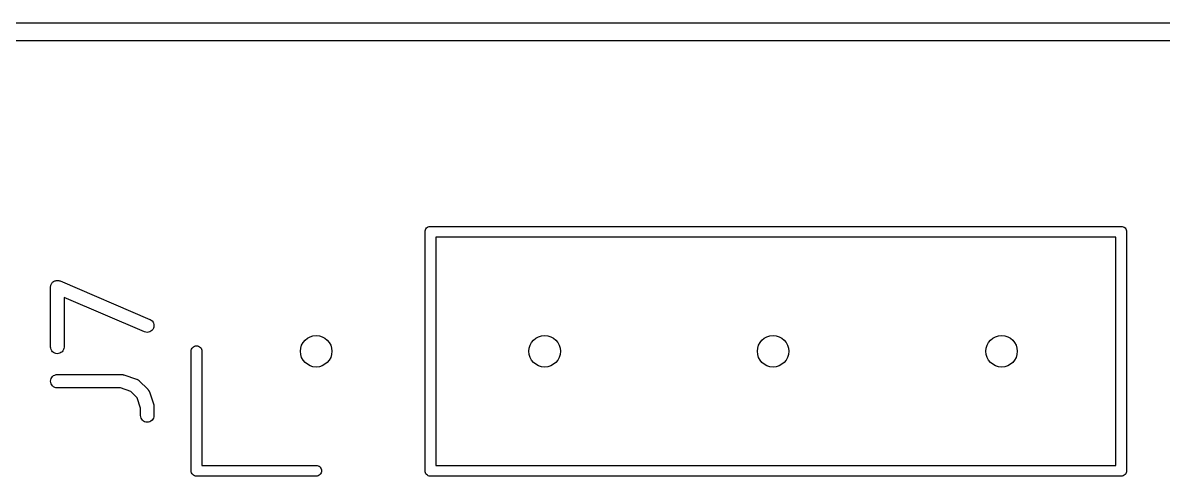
# Model space of a CAD drawing. Extents: x 17 to 176, y -177 to -9.
# Drawn here: x 113.07 to 125.75, y -14.09 to -9.04 of the extents above; entities that cross this region are included whole.
import ezdxf

# ---------------------------------------------------------------- set-up
doc = ezdxf.new("R2010")
doc.units = 0
doc.layers.add('BLACK', color=7, linetype='CONTINUOUS')

msp = doc.modelspace()

# ---------------------------------------------------------------- linework, layer by layer
at = {"layer": 'BLACK', "linetype": 'CONTINUOUS'}
for p, q in [((112.273, -9.044), (126.469, -9.044)), ((126.46, -9.244), (112.368, -9.244)), ((117.542, -11.37), (117.543, -11.3582)), ((117.542, -11.373), (117.542, -11.37)), ((117.542, -14.0271), (117.542, -11.373)), ((117.543, -11.3582), (117.546, -11.3469)), ((117.546, -11.3469), (117.552, -11.3365)), ((117.552, -11.3365), (117.559, -11.3274)), ((117.559, -11.3274), (117.569, -11.3199)), ((117.569, -11.3199), (117.579, -11.3143)), ((117.579, -11.3143), (117.59, -11.3109)), ((117.59, -11.3109), (117.599, -11.31)), ((117.599, -11.31), (117.602, -11.3097)), ((117.599, -11.31), (117.599, -11.31)), ((117.602, -11.3097), (117.605, -11.31)), ((117.605, -11.31), (125.279, -11.31)), ((125.279, -11.31), (125.282, -11.3097)), ((125.282, -11.3097), (125.285, -11.31)), ((125.285, -11.31), (125.294, -11.3109)), ((125.294, -11.3109), (125.305, -11.3143)), ((125.305, -11.3143), (125.315, -11.3199)), ((125.315, -11.3199), (125.325, -11.3274)), ((125.325, -11.3274), (125.332, -11.3365)), ((125.332, -11.3365), (125.338, -11.3469)), ((125.338, -11.3469), (125.341, -11.3582)), ((125.341, -11.3582), (125.342, -11.37)), ((125.342, -11.37), (125.342, -11.3729)), ((125.342, -11.3729), (125.342, -14.0271)), ((117.662, -11.43), (117.662, -13.97)), ((125.222, -11.43), (117.662, -11.43)), ((125.222, -13.97), (125.222, -11.43)), ((113.42, -11.9194), (113.426, -11.9162)), ((113.426, -11.9162), (113.427, -11.9161)), ((113.427, -11.916), (113.433, -11.9141)), ((113.427, -11.9161), (113.427, -11.916)), ((113.433, -11.9141), (113.44, -11.912)), ((113.44, -11.912), (113.441, -11.912)), ((113.441, -11.9119), (113.448, -11.9114)), ((113.441, -11.912), (113.441, -11.9119)), ((113.448, -11.9114), (113.455, -11.9107)), ((113.455, -11.9107), (113.455, -11.9107)), ((113.455, -11.9107), (113.463, -11.9115)), ((113.455, -11.9107), (113.455, -11.9107)), ((113.463, -11.9115), (113.469, -11.9122)), ((113.469, -11.9122), (113.47, -11.9123)), ((113.47, -11.9123), (113.47, -11.9124)), ((113.47, -11.9124), (113.477, -11.9145)), ((113.477, -11.9145), (113.483, -11.9166)), ((113.483, -11.9166), (113.484, -11.9167)), ((113.484, -11.9167), (113.484, -11.9168)), ((113.484, -11.9168), (114.484, -12.3453)), ((113.379, -11.9841), (113.38, -11.9771)), ((113.379, -11.9844), (113.379, -11.9841)), ((113.379, -11.9847), (113.379, -11.9844)), ((113.379, -11.9857), (113.379, -11.9847)), ((113.379, -12.6524), (113.379, -11.9857)), ((113.38, -11.9771), (113.381, -11.9701)), ((113.381, -11.9696), (113.383, -11.9629)), ((113.381, -11.9699), (113.381, -11.9696)), ((113.381, -11.9701), (113.381, -11.9699)), ((113.383, -11.9629), (113.385, -11.9562)), ((113.385, -11.9562), (113.386, -11.9559)), ((113.386, -11.9557), (113.389, -11.9496)), ((113.386, -11.9559), (113.386, -11.9557)), ((113.389, -11.9496), (113.392, -11.9433)), ((113.392, -11.9433), (113.393, -11.9431)), ((113.393, -11.9429), (113.397, -11.9375)), ((113.393, -11.9431), (113.393, -11.9429)), ((113.397, -11.9375), (113.402, -11.9321)), ((113.402, -11.9318), (113.408, -11.9273)), ((113.402, -11.932), (113.402, -11.9318)), ((113.402, -11.9321), (113.402, -11.932)), ((113.408, -11.9273), (113.413, -11.923)), ((113.413, -11.923), (113.414, -11.9228)), ((113.414, -11.9227), (113.42, -11.9194)), ((113.414, -11.9228), (113.414, -11.9227)), ((114.425, -12.4832), (113.529, -12.0995)), ((113.529, -12.0995), (113.529, -12.6524)), ((114.484, -12.3453), (114.485, -12.3458)), ((114.485, -12.3458), (114.498, -12.353)), ((114.498, -12.353), (114.509, -12.3626)), ((114.509, -12.3626), (114.518, -12.3741)), ((114.518, -12.3741), (114.524, -12.3872)), ((114.524, -12.3872), (114.528, -12.4013)), ((114.528, -12.4013), (114.529, -12.4159)), ((114.529, -12.4159), (114.528, -12.4304)), ((114.439, -12.4876), (114.425, -12.4832)), ((114.453, -12.4893), (114.439, -12.4876)), ((114.468, -12.4881), (114.453, -12.4893)), ((114.482, -12.484), (114.468, -12.4881)), ((114.495, -12.4773), (114.482, -12.484)), ((114.506, -12.4682), (114.495, -12.4773)), ((114.516, -12.4571), (114.506, -12.4682)), ((114.523, -12.4443), (114.516, -12.4571)), ((114.528, -12.4304), (114.523, -12.4443)), ((113.381, -12.6669), (113.379, -12.6524)), ((113.385, -12.681), (113.381, -12.6669)), ((113.528, -12.668), (113.523, -12.6819)), ((113.529, -12.6534), (113.528, -12.668)), ((113.529, -12.6524), (113.529, -12.6534)), ((114.943, -12.6882), (114.946, -12.6769)), ((114.946, -12.6769), (114.952, -12.6665)), ((114.952, -12.6665), (114.959, -12.6574)), ((114.959, -12.6574), (114.969, -12.6499)), ((114.969, -12.6499), (114.979, -12.6443)), ((114.979, -12.6443), (114.99, -12.6409)), ((114.99, -12.6409), (115.002, -12.6397)), ((115.002, -12.6397), (115.014, -12.6409)), ((115.014, -12.6409), (115.025, -12.6443)), ((115.025, -12.6443), (115.035, -12.6499)), ((115.035, -12.6499), (115.045, -12.6574)), ((115.045, -12.6574), (115.052, -12.6665)), ((115.052, -12.6665), (115.058, -12.6769)), ((115.058, -12.6769), (115.061, -12.6882)), ((113.392, -12.6939), (113.385, -12.681)), ((113.401, -12.7052), (113.392, -12.6939)), ((113.412, -12.7146), (113.401, -12.7052)), ((113.425, -12.7215), (113.412, -12.7146)), ((113.439, -12.7258), (113.425, -12.7215)), ((113.454, -12.7274), (113.439, -12.7258)), ((113.468, -12.7261), (113.454, -12.7274)), ((113.482, -12.7219), (113.468, -12.7261)), ((113.495, -12.7151), (113.482, -12.7219)), ((113.507, -12.706), (113.495, -12.7151)), ((113.516, -12.6948), (113.507, -12.706)), ((113.523, -12.6819), (113.516, -12.6948)), ((114.942, -12.6971), (114.943, -12.6882)), ((114.942, -14.0271), (114.942, -12.6971)), ((115.061, -12.6882), (115.062, -12.6971)), ((115.062, -12.6971), (115.062, -13.97)), ((113.379, -13.0328), (113.381, -13.0183)), ((113.381, -13.0474), (113.379, -13.0328)), ((113.381, -13.0183), (113.385, -13.0043)), ((113.385, -13.0614), (113.381, -13.0474)), ((113.385, -13.0043), (113.392, -12.9914)), ((113.392, -12.9914), (113.402, -12.9801)), ((113.402, -12.9801), (113.413, -12.9709)), ((113.413, -12.9709), (113.426, -12.964)), ((113.426, -12.964), (113.44, -12.9598)), ((113.44, -12.9598), (113.454, -12.9583)), ((113.454, -12.9583), (114.169, -12.9583)), ((114.169, -12.9583), (114.17, -12.9583)), ((114.17, -12.9583), (114.174, -12.9588)), ((114.174, -12.9588), (114.178, -12.9589)), ((114.178, -12.9589), (114.181, -12.9596)), ((114.181, -12.9596), (114.184, -12.96)), ((114.184, -12.96), (114.188, -12.9612)), ((114.188, -12.9612), (114.192, -12.9622)), ((114.192, -12.9622), (114.335, -13.0098)), ((114.335, -13.0098), (114.336, -13.0101)), ((114.336, -13.0101), (114.338, -13.0111)), ((114.338, -13.0111), (114.34, -13.0117)), ((114.34, -13.0117), (114.345, -13.0141)), ((114.345, -13.0141), (114.35, -13.0163)), ((114.35, -13.0163), (114.351, -13.0176)), ((114.351, -13.0176), (114.353, -13.0186)), ((114.353, -13.0186), (114.357, -13.0219)), ((114.357, -13.0219), (114.361, -13.0249)), ((114.361, -13.0249), (114.363, -13.0265)), ((114.363, -13.0265), (114.365, -13.0279)), ((114.365, -13.0279), (114.46, -13.1232)), ((113.392, -13.0744), (113.385, -13.0614)), ((113.401, -13.0858), (113.392, -13.0744)), ((113.412, -13.0952), (113.401, -13.0858)), ((113.425, -13.1023), (113.412, -13.0952)), ((113.439, -13.1067), (113.425, -13.1023)), ((113.453, -13.1083), (113.439, -13.1067)), ((113.454, -13.1083), (113.453, -13.1083)), ((114.156, -13.1083), (113.454, -13.1083)), ((114.271, -13.1465), (114.156, -13.1083)), ((114.341, -13.2167), (114.271, -13.1465)), ((114.46, -13.1232), (114.461, -13.1239)), ((114.461, -13.1239), (114.462, -13.1256)), ((114.462, -13.1256), (114.464, -13.1271)), ((114.464, -13.1271), (114.466, -13.1313)), ((114.466, -13.1313), (114.47, -13.1353)), ((114.47, -13.1353), (114.471, -13.1373)), ((114.471, -13.1373), (114.472, -13.1391)), ((114.472, -13.1391), (114.474, -13.1438)), ((114.474, -13.1438), (114.476, -13.1483)), ((114.476, -13.1483), (114.477, -13.1505)), ((114.477, -13.1505), (114.478, -13.1525)), ((114.478, -13.1525), (114.526, -13.2953)), ((114.379, -13.3312), (114.341, -13.2167)), ((114.526, -13.2953), (114.526, -13.2963)), ((114.526, -13.2963), (114.527, -13.3004)), ((114.527, -13.3004), (114.528, -13.3045)), ((114.528, -13.3045), (114.528, -13.3076)), ((114.528, -13.3076), (114.529, -13.3106)), ((114.529, -13.3106), (114.529, -13.3148)), ((114.379, -13.4143), (114.379, -13.3312)), ((114.381, -13.4289), (114.379, -13.4143)), ((114.385, -13.4429), (114.381, -13.4289)), ((114.528, -13.4299), (114.523, -13.4438)), ((114.529, -13.4153), (114.528, -13.4299)), ((114.529, -13.3148), (114.529, -13.319)), ((114.529, -13.319), (114.529, -13.4143)), ((114.529, -13.4143), (114.529, -13.4153)), ((114.392, -13.4558), (114.385, -13.4429)), ((114.401, -13.4671), (114.392, -13.4558)), ((114.412, -13.4765), (114.401, -13.4671)), ((114.425, -13.4834), (114.412, -13.4765)), ((114.439, -13.4878), (114.425, -13.4834)), ((114.454, -13.4893), (114.439, -13.4878)), ((114.468, -13.488), (114.454, -13.4893)), ((114.482, -13.4838), (114.468, -13.488)), ((114.495, -13.477), (114.482, -13.4838)), ((114.507, -13.4679), (114.495, -13.477)), ((114.516, -13.4567), (114.507, -13.4679)), ((114.523, -13.4438), (114.516, -13.4567)), ((114.942, -14.03), (114.942, -14.0271)), ((114.943, -14.0418), (114.942, -14.03)), ((114.946, -14.0531), (114.943, -14.0418)), ((114.952, -14.0635), (114.946, -14.0531)), ((114.959, -14.0726), (114.952, -14.0635)), ((114.969, -14.0801), (114.959, -14.0726)), ((115.062, -13.97), (116.335, -13.97)), ((116.335, -13.97), (116.344, -13.9709)), ((116.344, -13.9709), (116.355, -13.9743)), ((116.355, -13.9743), (116.365, -13.9799)), ((116.365, -13.9799), (116.375, -13.9874)), ((116.375, -14.0726), (116.365, -14.0801)), ((116.375, -13.9874), (116.382, -13.9965)), ((116.382, -14.0635), (116.375, -14.0726)), ((116.382, -13.9965), (116.388, -14.0069)), ((116.388, -14.0531), (116.382, -14.0635)), ((116.388, -14.0069), (116.391, -14.0182)), ((116.391, -14.0418), (116.388, -14.0531)), ((116.391, -14.0182), (116.392, -14.03)), ((116.392, -14.03), (116.391, -14.0418)), ((117.542, -14.03), (117.542, -14.0271)), ((117.543, -14.0418), (117.542, -14.03)), ((117.546, -14.0531), (117.543, -14.0418)), ((117.552, -14.0635), (117.546, -14.0531)), ((117.559, -14.0726), (117.552, -14.0635)), ((117.569, -14.0801), (117.559, -14.0726)), ((117.662, -13.97), (125.222, -13.97)), ((125.325, -14.0726), (125.315, -14.0801)), ((125.332, -14.0635), (125.325, -14.0726)), ((125.338, -14.0531), (125.332, -14.0635)), ((125.341, -14.0418), (125.338, -14.0531)), ((125.342, -14.03), (125.341, -14.0418)), ((125.342, -14.0271), (125.342, -14.03)), ((114.979, -14.0857), (114.969, -14.0801)), ((114.99, -14.0891), (114.979, -14.0857)), ((115.002, -14.0903), (114.99, -14.0891)), ((115.005, -14.09), (115.002, -14.0903)), ((116.335, -14.09), (115.005, -14.09)), ((116.344, -14.0891), (116.335, -14.09)), ((116.355, -14.0857), (116.344, -14.0891)), ((116.365, -14.0801), (116.355, -14.0857)), ((117.579, -14.0857), (117.569, -14.0801)), ((117.59, -14.0891), (117.579, -14.0857)), ((117.602, -14.0903), (117.59, -14.0891)), ((117.605, -14.09), (117.602, -14.0903)), ((125.279, -14.09), (117.605, -14.09)), ((125.282, -14.0903), (125.279, -14.09)), ((125.285, -14.09), (125.282, -14.0903)), ((125.294, -14.0891), (125.285, -14.09)), ((125.285, -14.09), (125.285, -14.09)), ((125.305, -14.0857), (125.294, -14.0891)), ((125.315, -14.0801), (125.305, -14.0857))]:
    msp.add_line(p, q, dxfattribs=at)
at = {"layer": 'BLACK'}
for centre in [(116.332, -12.7), (116.332, -12.7), (118.872, -12.7), (118.872, -12.7), (121.412, -12.7), (121.412, -12.7), (123.952, -12.7), (123.952, -12.7)]:
    msp.add_circle(centre, 0.175, dxfattribs=at)

doc.saveas('drawing.dxf')
